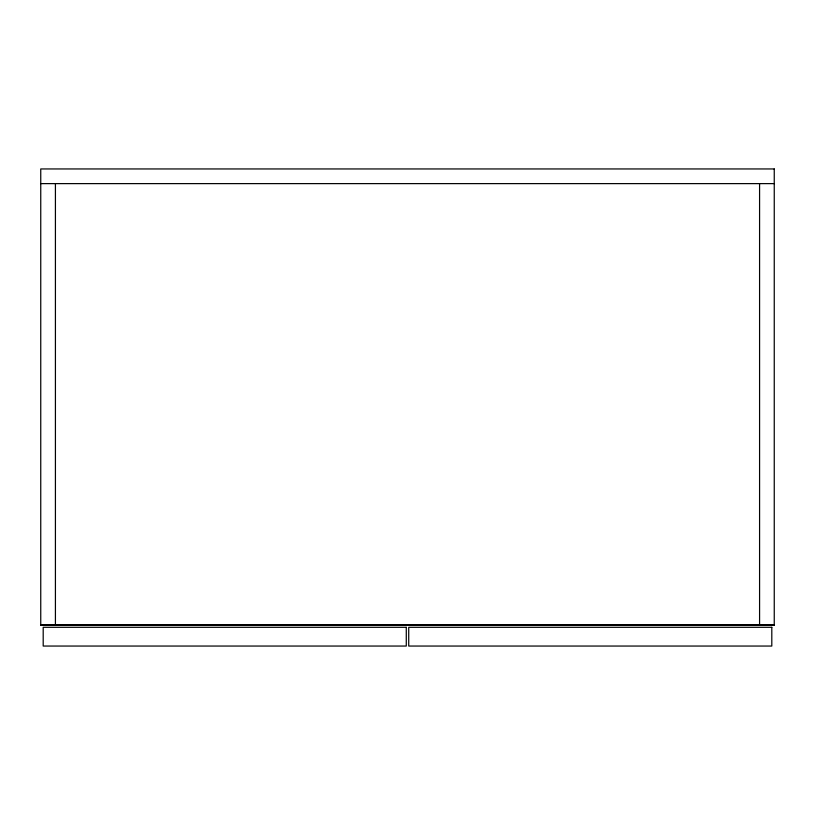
<?xml version="1.0" encoding="UTF-8"?>
<svg xmlns="http://www.w3.org/2000/svg" width="815" height="815" viewBox="0 0 815 815"><rect width="100%" height="100%" fill="white"/><g stroke="black" fill="none" stroke-linecap="round" stroke-linejoin="round"><path stroke-width="1.22" d="M40.75 183.62L774.25 183.62M40.75 624.861L774.25 624.861M759.58 183.62L759.58 625.35M55.42 183.62L55.42 625.35M774.25 168.95L40.75 168.95L40.75 625.35L774.25 625.35L774.25 168.95M406.278 627.306L43.195 627.306L43.195 646.05L406.278 646.05L406.278 627.306M771.805 627.306L408.723 627.306L408.723 646.05L771.805 646.05L771.805 627.306"/></g></svg>
